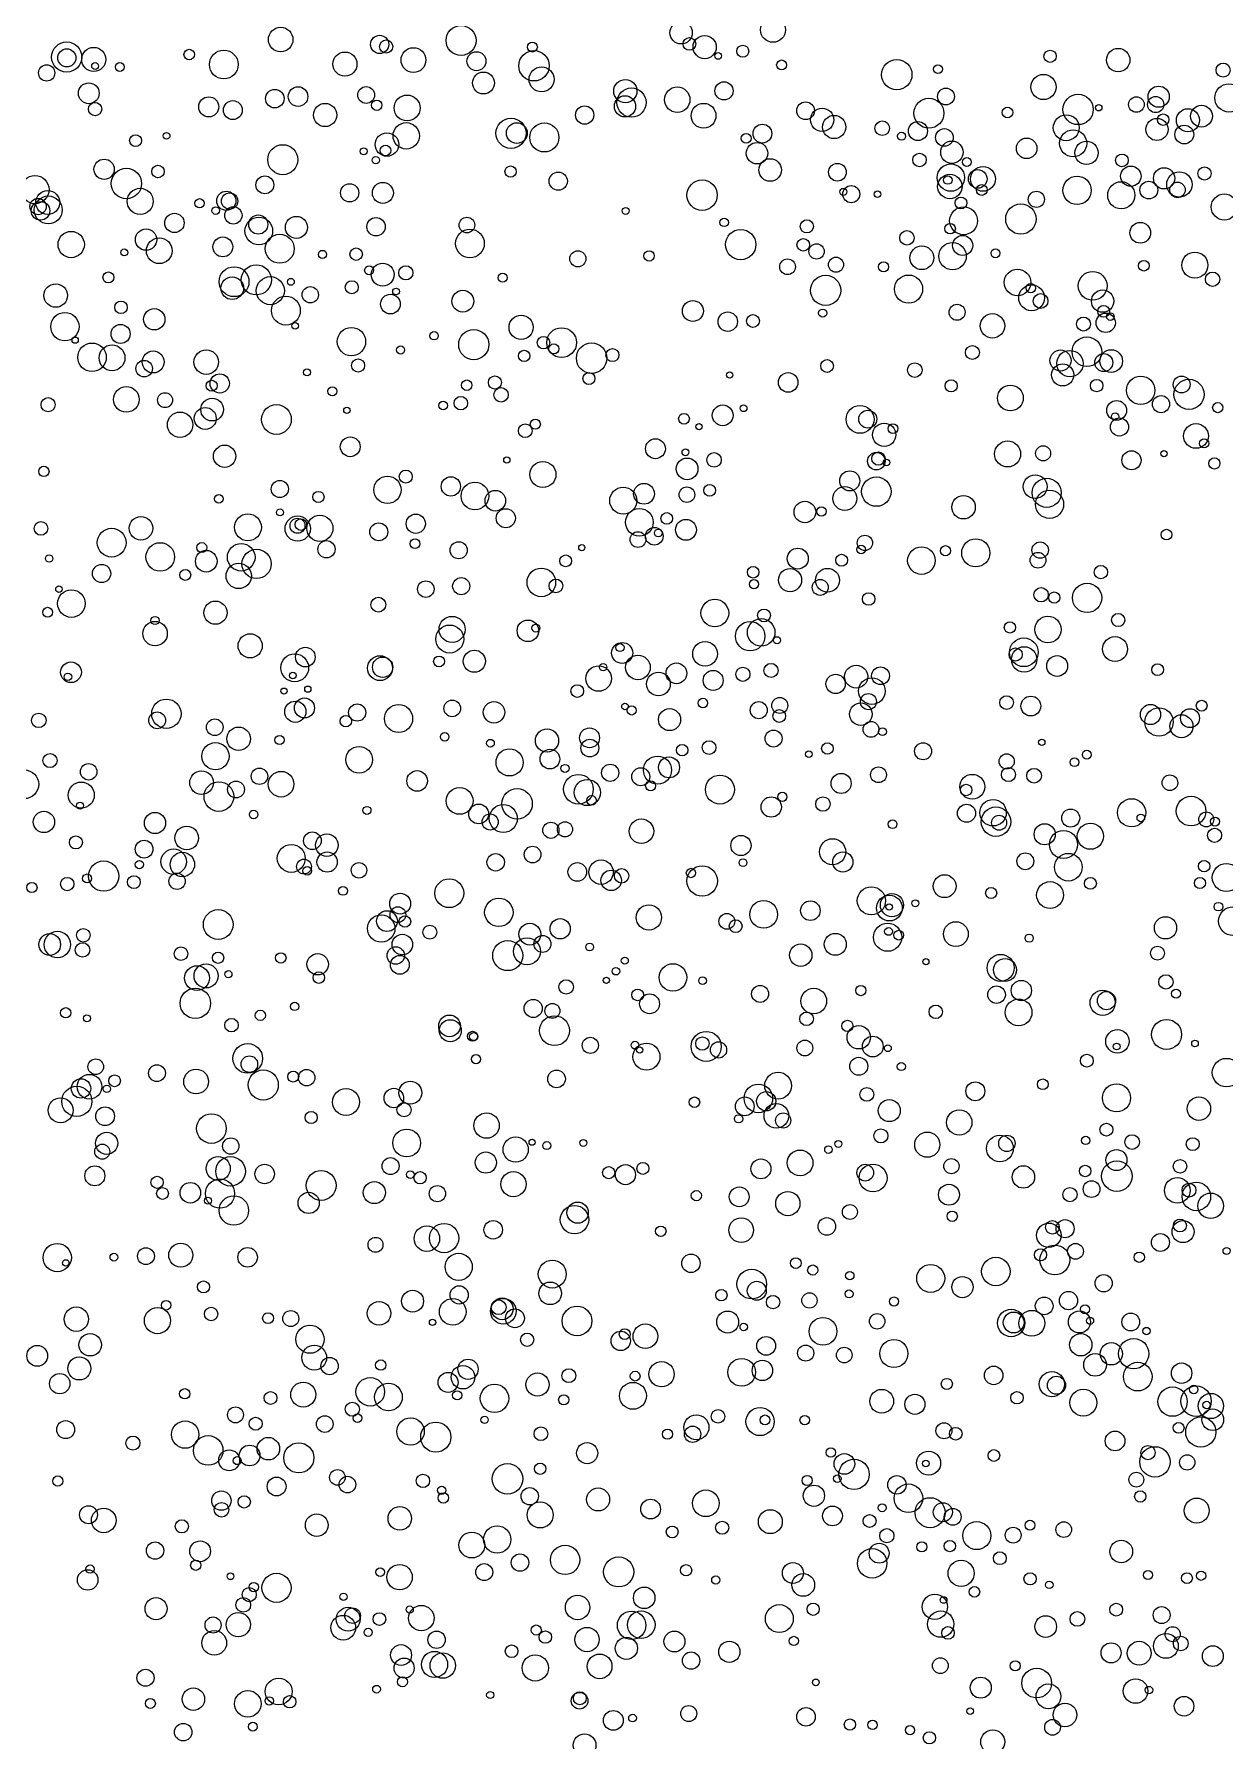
# Model space of a CAD drawing. Extents: x -296 to 296, y -196 to 196.
# Drawn here: x -59.8 to -1.3, y -105 to -21.1 of the extents above; entities that cross this region are included whole.
import ezdxf

# ---------------------------------------------------------------- set-up
doc = ezdxf.new("R2010")
doc.units = 0

msp = doc.modelspace()

# ---------------------------------------------------------------- linework, layer by layer
at = {"layer": 'VIA'}
for centre, radius in [((-47.6669, -21.3822), 0.6028), ((-38.8042, -21.4297), 0.7366), ((-27.9915, -21.047), 0.5526), ((-23.4732, -20.9051), 0.6132), ((-58.1811, -22.2428), 0.7423), ((-56.8533, -22.3591), 0.592), ((-42.8044, -21.6227), 0.447), ((-42.4801, -21.7276), 0.3227), ((-41.1408, -22.3922), 0.61), ((-35.297, -21.7521), 0.2447), ((-27.5813, -21.5961), 0.3096), ((-26.8315, -21.7536), 0.571), ((-24.9582, -21.9576), 0.2955), ((-59.1664, -23.0239), 0.3993), ((-58.1752, -22.2821), 0.4438), ((-56.785, -22.6855), 0.1689), ((-55.5689, -22.7306), 0.2172), ((-52.161, -22.1208), 0.2574), ((-50.4603, -22.6109), 0.7062), ((-44.5074, -22.5871), 0.5908), ((-38.0453, -22.4456), 0.4669), ((-35.2186, -22.672), 0.7476), ((-26.1685, -22.1866), 0.166), ((-23.0496, -22.6319), 0.2462), ((-17.3898, -23.109), 0.7462), ((-15.3666, -22.8397), 0.215), ((-9.8576, -22.206), 0.3002), ((-6.5099, -22.3932), 0.5753), ((-1.3561, -22.8826), 0.3445), ((-37.7011, -23.5176), 0.5399), ((-34.8477, -23.3409), 0.6151), ((-30.729, -23.9179), 0.5714), ((-25.88, -23.9051), 0.4463), ((-10.1819, -23.7151), 0.6206), ((-57.097, -24.0232), 0.5121), ((-51.2011, -24.6911), 0.4924), ((-47.9561, -24.2863), 0.4563), ((-46.8138, -24.1855), 0.4808), ((-43.4651, -24.1078), 0.413), ((-41.4557, -24.7447), 0.6366), ((-30.7449, -24.6644), 0.5227), ((-30.426, -24.4802), 0.7167), ((-28.1788, -24.3383), 0.6254), ((-15.8109, -25.0033), 0.7358), ((-14.9738, -24.1806), 0.4115), ((-8.4789, -24.8196), 0.745), ((-5.6163, -24.5769), 0.3824), ((-4.6693, -24.5751), 0.3998), ((-4.5222, -24.1922), 0.5207), ((-1.0709, -24.2517), 0.6921), ((-56.7864, -24.7995), 0.3253), ((-50.017, -24.85), 0.4645), ((-45.482, -25.0909), 0.5724), ((-42.9468, -24.6136), 0.2561), ((-32.7304, -25.094), 0.449), ((-26.8861, -25.1285), 0.6103), ((-21.8732, -24.8807), 0.436), ((-21.061, -25.3253), 0.5728), ((-20.4669, -25.6819), 0.5711), ((-11.9508, -24.9675), 0.2631), ((-9.062, -25.716), 0.6365), ((-7.4652, -24.7347), 0.1556), ((-4.3007, -25.3193), 0.2812), ((-3.0842, -25.3493), 0.5667), ((-2.4158, -25.147), 0.5366), ((-53.2743, -26.1159), 0.1671), ((-42.4439, -26.5406), 0.577), ((-41.498, -26.1142), 0.648), ((-36.3465, -25.9892), 0.7416), ((-36.0614, -25.9791), 0.5105), ((-34.7081, -26.1922), 0.715), ((-24.7917, -26.2397), 0.2407), ((-23.9941, -26.0065), 0.4617), ((-18.1049, -25.7407), 0.3593), ((-17.1559, -26.1335), 0.1977), ((-16.3506, -25.8794), 0.4692), ((-15.0503, -26.1939), 0.4324), ((-8.7226, -26.4837), 0.6651), ((-4.6076, -25.8018), 0.5447), ((-3.2625, -26.0509), 0.4616), ((-54.798, -26.3486), 0.2905), ((-47.5648, -27.2864), 0.7372), ((-43.5864, -26.8762), 0.1698), ((-42.5171, -26.8344), 0.2625), ((-24.2589, -26.9687), 0.5274), ((-14.6813, -26.923), 0.551), ((-11.0086, -26.7304), 0.5043), ((-8.0679, -26.9528), 0.5725), ((-56.344, -27.7584), 0.4985), ((-53.6987, -27.8673), 0.3066), ((-42.9946, -27.308), 0.1819), ((-36.3692, -27.871), 0.2783), ((-23.608, -27.793), 0.5543), ((-20.3077, -27.9011), 0.435), ((-16.2735, -27.2991), 0.3323), ((-14.7341, -28.1689), 0.6711), ((-13.9485, -27.4025), 0.2173), ((-13.1553, -28.2292), 0.61), ((-6.3278, -27.3231), 0.3107), ((-5.889, -28.0986), 0.5005), ((-2.2679, -27.9623), 0.3242), ((-59.7425, -28.7568), 0.6924), ((-55.2478, -28.4579), 0.7471), ((-48.4433, -28.5241), 0.4405), ((-44.276, -28.9151), 0.4483), ((-42.6457, -28.9192), 0.5166), ((-34.0271, -28.3421), 0.4478), ((-26.957, -29.0301), 0.7462), ((-14.7831, -28.6047), 0.5998), ((-14.8801, -28.2868), 0.2074), ((-13.4117, -28.2308), 0.4566), ((-13.215, -28.7763), 0.2647), ((-8.5307, -28.7938), 0.697), ((-6.3595, -29.0361), 0.6679), ((-5.0059, -28.7793), 0.4376), ((-4.2547, -28.2021), 0.5214), ((-3.5022, -28.5041), 0.6236), ((-3.5959, -28.7705), 0.3813), ((-59.5902, -29.5876), 0.4016), ((-59.4686, -29.7975), 0.457), ((-59.0899, -29.7558), 0.6856), ((-59.1143, -29.394), 0.5878), ((-54.57, -29.3339), 0.6405), ((-51.6538, -29.4293), 0.2284), ((-50.34, -29.3075), 0.4715), ((-50.1767, -29.3223), 0.4024), ((-20.0173, -28.8698), 0.1749), ((-19.6292, -28.9819), 0.4203), ((-18.3405, -28.983), 0.1632), ((-14.2385, -29.4121), 0.2895), ((-10.5307, -29.2352), 0.397), ((-1.2937, -29.6113), 0.6416), ((-52.887, -30.3958), 0.4743), ((-50.8604, -29.7863), 0.1863), ((-49.992, -30.0242), 0.425), ((-48.7412, -30.7896), 0.6797), ((-48.767, -30.4729), 0.4702), ((-46.8918, -30.6167), 0.5437), ((-42.982, -30.5847), 0.4516), ((-38.5152, -30.4992), 0.3826), ((-30.7117, -29.8026), 0.1709), ((-25.8736, -30.3709), 0.2068), ((-14.1091, -30.2907), 0.6846), ((-11.2941, -30.2037), 0.745), ((-57.9607, -31.4557), 0.6462), ((-54.2793, -31.212), 0.5244), ((-47.7145, -31.6625), 0.7117), ((-38.3653, -31.4052), 0.7056), ((-25.06, -31.46), 0.7447), ((-21.807, -30.5645), 0.3242), ((-16.8904, -31.1281), 0.3562), ((-14.7689, -30.6768), 0.257), ((-14.1536, -31.5005), 0.4924), ((-5.4269, -30.8801), 0.5097), ((-55.3526, -31.844), 0.1685), ((-53.6342, -31.7622), 0.6324), ((-50.5098, -31.5722), 0.4874), ((-45.6086, -31.9428), 0.2011), ((-43.9563, -31.9291), 0.309), ((-33.0629, -32.1561), 0.3967), ((-29.5627, -32.0147), 0.2569), ((-21.9846, -31.4709), 0.3109), ((-21.3325, -31.7953), 0.3775), ((-16.1589, -32.1074), 0.5827), ((-14.6471, -32.0311), 0.6737), ((-12.5423, -31.8867), 0.2166), ((-2.742, -32.4683), 0.6405), ((-49.9575, -33.2832), 0.7343), ((-48.8654, -33.1936), 0.741), ((-43.3187, -32.7201), 0.2212), ((-42.656, -32.9333), 0.5616), ((-41.5142, -32.8476), 0.349), ((-22.7584, -32.5507), 0.3851), ((-20.3772, -32.4472), 0.372), ((-18.0381, -32.5538), 0.2461), ((-11.4616, -33.3177), 0.6538), ((-5.2491, -32.4973), 0.2631), ((-58.7217, -33.9632), 0.5766), ((-56.1311, -33.0743), 0.2703), ((-50.0458, -33.6039), 0.5562), ((-48.177, -33.7234), 0.6909), ((-47.1667, -33.2891), 0.1689), ((-46.211, -33.926), 0.4006), ((-44.1704, -33.5546), 0.3191), ((-36.7584, -33.0862), 0.2188), ((-20.8862, -33.7093), 0.7419), ((-16.8117, -33.647), 0.6924), ((-10.766, -34.0765), 0.6342), ((-10.8081, -33.597), 0.2321), ((-7.7645, -33.4869), 0.7048), ((-1.8735, -33.1608), 0.3512), ((-55.5144, -34.5425), 0.3068), ((-47.4099, -34.7033), 0.7089), ((-42.2737, -34.3854), 0.4843), ((-41.9983, -33.7668), 0.1644), ((-38.7165, -34.2419), 0.5382), ((-27.4108, -34.723), 0.5145), ((-10.3222, -34.2318), 0.3617), ((-7.2751, -34.2361), 0.5497), ((-58.2707, -35.4917), 0.6959), ((-53.8808, -35.1308), 0.5252), ((-35.8512, -35.5231), 0.5952), ((-25.6969, -35.2465), 0.4779), ((-24.457, -35.2136), 0.3147), ((-21.0347, -34.827), 0.1987), ((-14.4262, -34.7874), 0.3932), ((-12.6882, -35.4528), 0.5997), ((-8.2141, -35.3613), 0.344), ((-7.123, -35.3018), 0.4762), ((-7.2266, -34.7399), 0.2905), ((-6.8929, -34.9986), 0.1829), ((-57.7643, -36.154), 0.1534), ((-55.5335, -35.8491), 0.4694), ((-46.956, -35.452), 0.1623), ((-44.189, -36.2255), 0.6977), ((-40.1289, -35.9401), 0.2045), ((-38.1773, -36.3743), 0.7425), ((-34.7496, -36.2769), 0.308), ((-33.8597, -36.2771), 0.7317), ((-8.0499, -36.7253), 0.7281), ((-56.936, -36.9964), 0.7003), ((-55.9543, -37.0254), 0.6347), ((-53.9314, -37.2259), 0.5382), ((-51.3258, -37.2347), 0.6024), ((-41.7738, -36.6375), 0.1991), ((-35.7025, -36.929), 0.2784), ((-34.2394, -36.5838), 0.246), ((-32.3881, -37.0403), 0.7483), ((-31.3653, -36.8893), 0.3211), ((-13.6757, -36.7638), 0.3426), ((-9.3447, -37.1547), 0.5185), ((-8.8795, -37.3073), 0.6482), ((-7.2191, -37.2576), 0.4438), ((-6.8536, -37.1826), 0.5578), ((-54.3759, -37.5555), 0.4083), ((-46.3717, -37.7387), 0.1747), ((-43.8622, -37.3996), 0.3209), ((-25.6, -37.8681), 0.1558), ((-20.816, -37.4236), 0.3145), ((-16.5077, -37.6274), 0.359), ((-9.2384, -37.8612), 0.545), ((-55.2486, -39.0673), 0.6305), ((-51.0556, -38.3958), 0.269), ((-50.6605, -38.2821), 0.473), ((-45.1261, -38.6697), 0.2197), ((-38.5239, -38.371), 0.2581), ((-37.1384, -38.2353), 0.3214), ((-36.8368, -38.8428), 0.355), ((-32.5188, -38.0409), 0.2922), ((-22.7278, -38.2339), 0.4819), ((-14.7159, -38.3961), 0.2987), ((-11.8082, -38.9974), 0.6337), ((-7.5674, -38.3899), 0.3038), ((-5.403, -38.623), 0.6986), ((-3.3935, -38.3354), 0.4155), ((-3.0311, -38.8205), 0.7408), ((-59.0942, -39.3262), 0.347), ((-53.3487, -39.1031), 0.367), ((-51.0349, -39.5676), 0.5582), ((-47.8744, -40.0527), 0.7313), ((-39.6868, -39.3688), 0.2125), ((-38.8145, -39.2513), 0.3317), ((-25.9461, -39.8497), 0.5087), ((-24.9173, -39.5031), 0.1655), ((-19.1955, -40.0474), 0.6864), ((-6.587, -39.6084), 0.4879), ((-4.4058, -39.2997), 0.4233), ((-1.6202, -39.4712), 0.2483), ((-52.61, -40.3113), 0.624), ((-51.3759, -40.0044), 0.542), ((-44.4146, -39.6065), 0.1556), ((-35.1513, -40.2842), 0.247), ((-27.8453, -40.0187), 0.2641), ((-27.1097, -40.4078), 0.1538), ((-18.8178, -40.0359), 0.4405), ((-18.0086, -40.8057), 0.5713), ((-6.4483, -40.4209), 0.4452), ((-6.6601, -39.9023), 0.1734), ((-2.6885, -40.8622), 0.6088), ((-44.2492, -41.3951), 0.4862), ((-35.6455, -40.61), 0.3365), ((-29.2507, -41.4912), 0.4889), ((-17.5792, -40.503), 0.2376), ((-2.2868, -41.2275), 0.2235), ((-50.4223, -41.8608), 0.5489), ((-36.5515, -42.0459), 0.1534), ((-27.7751, -41.6642), 0.1687), ((-26.3699, -42.0408), 0.3573), ((-18.3976, -42.103), 0.4302), ((-18.294, -41.9753), 0.3265), ((-11.9432, -41.7475), 0.6385), ((-10.1979, -41.7174), 0.3689), ((-5.8582, -42.0573), 0.4697), ((-4.2605, -41.7355), 0.1527), ((-59.3024, -42.6051), 0.2547), ((-41.5178, -42.8576), 0.3196), ((-34.7793, -42.757), 0.6397), ((-27.6935, -42.4787), 0.5322), ((-19.702, -43.0683), 0.4931), ((-17.9014, -42.1718), 0.1616), ((-10.5903, -43.3549), 0.5845), ((-1.7834, -42.2149), 0.2749), ((-47.7096, -43.4706), 0.4208), ((-45.8136, -43.8616), 0.2767), ((-42.4209, -43.5136), 0.6706), ((-39.3043, -43.3445), 0.4752), ((-38.1227, -43.8136), 0.6785), ((-37.1188, -44.0447), 0.5071), ((-30.832, -44.0447), 0.6668), ((-29.8105, -43.704), 0.5105), ((-27.7044, -43.7494), 0.3824), ((-26.5871, -43.5367), 0.2894), ((-19.9425, -43.9374), 0.5846), ((-18.394, -43.5967), 0.7242), ((-10.023, -43.6598), 0.7163), ((-9.8838, -44.2223), 0.6934), ((-50.7078, -43.9549), 0.2109), ((-47.6953, -44.6182), 0.1713), ((-36.6044, -44.9058), 0.4696), ((-30.039, -45.1064), 0.6768), ((-21.9067, -44.5992), 0.5306), ((-21.0942, -44.5741), 0.2326), ((-14.1102, -44.3633), 0.5777), ((-59.4461, -45.4063), 0.3346), ((-54.5332, -45.4007), 0.5793), ((-49.2773, -45.3528), 0.6611), ((-46.83, -45.4161), 0.6213), ((-46.84, -45.2774), 0.3673), ((-46.6743, -45.217), 0.2845), ((-45.7402, -45.4018), 0.6419), ((-42.8478, -45.5751), 0.4412), ((-41.027, -45.1759), 0.4723), ((-28.6945, -44.9158), 0.2845), ((-27.7506, -45.4741), 0.5133), ((-55.9719, -46.1077), 0.7095), ((-53.5871, -46.8083), 0.701), ((-51.5437, -46.3467), 0.243), ((-45.4161, -46.4313), 0.4243), ((-41.0646, -46.16), 0.2387), ((-38.9172, -46.4801), 0.421), ((-30.1079, -45.9545), 0.3869), ((-29.3054, -45.7906), 0.4349), ((-29.1083, -45.6314), 0.191), ((-18.9562, -46.1197), 0.3769), ((-13.5104, -46.6081), 0.691), ((-10.345, -46.473), 0.4017), ((-4.1344, -45.7128), 0.262), ((-59.0433, -46.8858), 0.1851), ((-51.3224, -47.019), 0.5316), ((-49.6076, -46.8227), 0.6801), ((-48.8487, -47.149), 0.7211), ((-33.6575, -47.0015), 0.2901), ((-32.8684, -46.3495), 0.1515), ((-22.2552, -46.8909), 0.5147), ((-20.1004, -46.9703), 0.2928), ((-19.1371, -46.4418), 0.2136), ((-16.1779, -46.9867), 0.6781), ((-14.9952, -46.5012), 0.2491), ((-10.453, -46.971), 0.3876), ((-56.4674, -47.6229), 0.4486), ((-52.3542, -47.6908), 0.2686), ((-49.7286, -47.7421), 0.6234), ((-34.8579, -48.0589), 0.704), ((-24.4475, -47.5608), 0.2855), ((-22.6368, -47.9474), 0.5694), ((-20.793, -47.9551), 0.5865), ((-7.3597, -47.5544), 0.3302), ((-58.563, -48.3908), 0.1572), ((-57.9513, -49.1), 0.6773), ((-40.5355, -48.3886), 0.4063), ((-38.7938, -48.2439), 0.4214), ((-34.1441, -48.2308), 0.3367), ((-24.4087, -48.1457), 0.227), ((-21.1527, -48.3043), 0.3914), ((-18.771, -48.8754), 0.3049), ((-10.299, -48.6661), 0.3525), ((-9.6554, -48.8067), 0.2768), ((-8.0397, -48.8225), 0.7188), ((-59.118, -49.5286), 0.2444), ((-50.8738, -49.5473), 0.5715), ((-42.8661, -49.1554), 0.3638), ((-26.3323, -49.5671), 0.6808), ((-23.9152, -49.6841), 0.3138), ((-53.839, -50.5773), 0.6016), ((-53.8404, -49.9328), 0.2006), ((-39.3583, -50.8421), 0.6879), ((-39.244, -50.3683), 0.6407), ((-35.5154, -50.4386), 0.5307), ((-35.1266, -50.3008), 0.1959), ((-24.5946, -50.7023), 0.7221), ((-24.0548, -50.5158), 0.6781), ((-11.8295, -50.2689), 0.2786), ((-9.9602, -50.3734), 0.6506), ((-6.5141, -49.9089), 0.3231), ((-49.1656, -51.1759), 0.5948), ((-30.8856, -51.5273), 0.5167), ((-30.9912, -51.2605), 0.1995), ((-26.8143, -51.5704), 0.6066), ((-23.2764, -50.8997), 0.1724), ((-11.1483, -51.4943), 0.7047), ((-6.6651, -51.3367), 0.6111), ((-57.9703, -52.4756), 0.5081), ((-46.9776, -52.2556), 0.685), ((-46.4559, -51.7316), 0.4819), ((-42.7846, -52.2737), 0.6128), ((-42.655, -52.2278), 0.5012), ((-39.8836, -51.9413), 0.2651), ((-38.1461, -51.9321), 0.545), ((-30.1101, -52.2363), 0.605), ((-11.5503, -51.5988), 0.3248), ((-11.1308, -51.8469), 0.6265), ((-9.5102, -52.167), 0.5129), ((-58.1196, -52.6989), 0.1837), ((-47.0677, -52.6365), 0.1579), ((-32.0423, -52.7842), 0.6271), ((-31.8184, -52.2219), 0.1778), ((-29.1029, -53.0517), 0.5837), ((-28.2181, -52.528), 0.5084), ((-26.4133, -52.8753), 0.4907), ((-24.9516, -52.5753), 0.3466), ((-23.5715, -52.3852), 0.3457), ((-20.3953, -53.0483), 0.4742), ((-19.3874, -52.6893), 0.566), ((-18.6119, -53.3983), 0.6542), ((-18.1899, -52.6467), 0.4354), ((-4.5747, -52.3485), 0.2889), ((-47.5043, -53.3999), 0.1504), ((-46.3337, -53.3057), 0.1532), ((-33.0937, -53.3985), 0.3109), ((-18.7846, -53.9193), 0.3959), ((-11.9938, -53.9672), 0.3375), ((-10.8029, -54.1353), 0.4855), ((-59.5529, -54.8394), 0.3568), ((-53.7359, -54.8373), 0.4143), ((-53.2845, -54.5168), 0.7202), ((-46.9447, -54.4154), 0.5211), ((-46.4976, -54.2304), 0.4918), ((-43.9058, -54.4558), 0.4214), ((-41.8715, -54.7498), 0.6906), ((-39.236, -54.2502), 0.41), ((-37.1843, -54.4422), 0.529), ((-30.7463, -54.1587), 0.162), ((-30.4175, -54.3481), 0.2274), ((-28.5589, -54.7987), 0.5429), ((-26.9176, -53.9869), 0.233), ((-24.1731, -54.3383), 0.4196), ((-23.1407, -54.1062), 0.3918), ((-23.1638, -54.6238), 0.3125), ((-19.1595, -54.5302), 0.5546), ((-4.9205, -54.5499), 0.4965), ((-4.5047, -54.9185), 0.7003), ((-2.9824, -54.7309), 0.4652), ((-2.4081, -54.1205), 0.2661), ((-50.9056, -55.1782), 0.4103), ((-49.7341, -55.7435), 0.577), ((-44.4672, -54.8797), 0.2805), ((-34.5786, -55.8302), 0.5719), ((-32.4884, -55.6977), 0.4884), ((-23.4473, -55.7331), 0.4167), ((-18.656, -55.2827), 0.3886), ((-18.0899, -55.3979), 0.1913), ((-3.4004, -55.1272), 0.5645), ((-50.8714, -56.6033), 0.6688), ((-47.7211, -55.8053), 0.2265), ((-43.8138, -56.7732), 0.6549), ((-39.6068, -55.6502), 0.2105), ((-37.3595, -55.963), 0.1912), ((-32.4755, -56.2008), 0.4378), ((-27.9363, -56.3062), 0.2808), ((-26.6152, -56.1784), 0.3372), ((-20.7996, -56.2215), 0.283), ((-16.0976, -56.3568), 0.4197), ((-10.2671, -55.9183), 0.1571), ((-59.0017, -56.8154), 0.3466), ((-57.1035, -57.3661), 0.4061), ((-36.4204, -56.9067), 0.665), ((-34.436, -56.7422), 0.4817), ((-33.6955, -57.2006), 0.1983), ((-31.4736, -57.4166), 0.4242), ((-29.1485, -57.2851), 0.6918), ((-28.5819, -57.1503), 0.5143), ((-21.7126, -56.5039), 0.1626), ((-11.9906, -56.8552), 0.373), ((-8.6597, -56.8946), 0.2182), ((-8.0574, -56.5256), 0.2148), ((-60.2624, -57.9801), 0.7061), ((-57.4664, -58.5102), 0.6397), ((-51.5523, -57.9015), 0.5828), ((-50.7048, -58.5817), 0.7284), ((-49.8611, -58.2378), 0.4148), ((-48.7089, -57.5862), 0.404), ((-47.6458, -57.9749), 0.63), ((-40.9625, -57.8161), 0.5053), ((-33.0365, -58.2239), 0.7302), ((-32.6, -58.385), 0.6445), ((-29.9702, -57.6112), 0.445), ((-29.4856, -58.0562), 0.2455), ((-26.081, -58.2414), 0.7144), ((-20.1265, -57.9376), 0.4933), ((-18.2906, -57.5115), 0.3881), ((-13.681, -58.1029), 0.6115), ((-11.9039, -57.5042), 0.3461), ((-10.6454, -57.559), 0.3618), ((-3.9706, -57.906), 0.3842), ((-38.8712, -58.7978), 0.6577), ((-36.049, -58.9398), 0.7486), ((-32.3914, -58.774), 0.2382), ((-23.5585, -59.095), 0.4994), ((-23.0162, -58.5984), 0.2242), ((-21.0194, -58.9521), 0.353), ((-13.9849, -58.2603), 0.2811), ((-5.8532, -59.3823), 0.6937), ((-2.9314, -59.2972), 0.7284), ((-59.3015, -59.8307), 0.5262), ((-57.5251, -59.0272), 0.1689), ((-53.8422, -59.8827), 0.5201), ((-48.9947, -59.4604), 0.2114), ((-43.4281, -59.2643), 0.1996), ((-37.9369, -59.4373), 0.4871), ((-37.3724, -59.8325), 0.3954), ((-36.7264, -59.6629), 0.6885), ((-13.9633, -59.402), 0.4448), ((-12.6596, -59.3763), 0.6513), ((-12.5166, -59.8185), 0.7264), ((-12.3615, -59.8693), 0.3696), ((-8.8444, -59.6409), 0.4424), ((-5.3981, -59.6311), 0.1869), ((-2.1822, -59.7046), 0.37), ((-52.2844, -60.6203), 0.5833), ((-46.1085, -60.7539), 0.4334), ((-34.3876, -60.2393), 0.3974), ((-33.6955, -60.194), 0.3732), ((-29.9391, -60.2859), 0.6042), ((-17.597, -59.9447), 0.2157), ((-10.1222, -60.438), 0.5173), ((-9.1978, -60.9388), 0.6928), ((-7.8752, -60.5309), 0.6434), ((-1.7721, -60.4886), 0.3443), ((-1.7512, -59.8114), 0.22), ((-57.7306, -60.8365), 0.3213), ((-54.3803, -61.1683), 0.4373), ((-52.9256, -61.7837), 0.6239), ((-47.1464, -61.6214), 0.6864), ((-45.3961, -60.971), 0.5544), ((-35.286, -61.4344), 0.4102), ((-25.0481, -60.9876), 0.4986), ((-20.5437, -61.2972), 0.6421), ((-56.365, -62.4923), 0.7448), ((-54.6103, -61.9263), 0.2025), ((-52.4955, -61.9206), 0.5994), ((-46.518, -62.0237), 0.3644), ((-46.3608, -62.2342), 0.2112), ((-45.3861, -61.7993), 0.4978), ((-43.8181, -62.2058), 0.3801), ((-37.0991, -61.8127), 0.4295), ((-33.0911, -62.2884), 0.4589), ((-31.9238, -62.2995), 0.601), ((-26.9532, -62.7315), 0.7487), ((-24.946, -61.8296), 0.19), ((-20.0395, -61.7998), 0.496), ((-11.0745, -61.7647), 0.4143), ((-8.9618, -62.0541), 0.6797), ((-2.289, -62.0065), 0.2811), ((-1.1955, -62.5614), 0.6889), ((-59.8924, -63.0518), 0.2528), ((-58.1571, -62.883), 0.3292), ((-57.1803, -62.6077), 0.2193), ((-54.879, -62.789), 0.3157), ((-52.756, -62.7473), 0.4003), ((-39.3817, -63.3333), 0.708), ((-31.4236, -62.7026), 0.5024), ((-30.9112, -62.4796), 0.3546), ((-27.5036, -62.3396), 0.2295), ((-15.0426, -62.9882), 0.5623), ((-9.8586, -63.4239), 0.6588), ((-7.8757, -62.8498), 0.2917), ((-2.4925, -62.8312), 0.2757), ((-44.6043, -63.2221), 0.2141), ((-41.797, -63.8457), 0.5134), ((-36.9473, -64.2727), 0.6976), ((-23.9354, -64.3736), 0.6801), ((-21.6371, -64.1904), 0.4811), ((-18.6389, -63.7061), 0.691), ((-17.7528, -64.0617), 0.6341), ((-17.6273, -63.9163), 0.57), ((-16.4782, -63.8247), 0.1706), ((-12.7533, -63.3258), 0.2732), ((-50.7357, -64.8721), 0.7311), ((-42.7247, -65.0644), 0.6734), ((-42.443, -64.7049), 0.5097), ((-41.9064, -64.3889), 0.3876), ((-41.5608, -64.7262), 0.2829), ((-29.5718, -64.5234), 0.6207), ((-25.7402, -64.7159), 0.3871), ((-17.7656, -64.0133), 0.1567), ((-4.184, -65.0335), 0.5465), ((-1.5887, -63.9941), 0.2127), ((-0.8702, -64.7052), 0.7072), ((-59.0179, -65.8525), 0.5331), ((-58.6407, -65.856), 0.65), ((-57.3663, -65.3992), 0.3318), ((-41.6883, -65.8563), 0.5048), ((-40.3382, -65.2502), 0.3419), ((-35.4213, -65.344), 0.5391), ((-34.8025, -65.8275), 0.4178), ((-33.9322, -65.0806), 0.4988), ((-25.3061, -64.9523), 0.3151), ((-20.4138, -65.8437), 0.5387), ((-17.84, -65.4966), 0.6919), ((-17.7955, -65.2113), 0.1909), ((-17.2957, -65.3946), 0.2376), ((-14.4889, -65.3436), 0.6103), ((-10.8854, -65.5443), 0.2016), ((-57.4028, -66.1183), 0.3552), ((-52.5672, -66.3071), 0.3329), ((-50.7435, -66.5072), 0.2768), ((-47.6608, -66.5121), 0.2562), ((-42.0112, -66.3958), 0.4303), ((-36.5076, -66.3973), 0.7406), ((-35.5614, -66.1908), 0.6662), ((-32.479, -65.976), 0.1911), ((-22.1107, -66.3776), 0.5492), ((-4.5785, -66.2765), 0.3412), ((-51.7783, -67.5042), 0.6078), ((-51.3335, -67.3944), 0.5923), ((-45.8478, -66.8235), 0.5262), ((-41.8117, -66.8509), 0.4619), ((-31.1915, -67.1666), 0.1836), ((-30.7555, -66.6531), 0.1713), ((-28.3886, -67.4709), 0.6758), ((-15.9618, -66.6945), 0.1501), ((-12.2903, -67.0017), 0.6636), ((-12.0728, -67.1049), 0.5649), ((-50.2345, -67.314), 0.175), ((-45.7898, -67.481), 0.2839), ((-33.6361, -67.9375), 0.3536), ((-31.6612, -67.6193), 0.1535), ((-26.934, -67.6315), 0.1904), ((-24.1062, -68.2826), 0.4176), ((-19.1599, -68.1179), 0.2501), ((-12.4878, -68.3204), 0.4317), ((-11.2711, -68.1155), 0.4999), ((-4.1665, -67.6899), 0.3538), ((-51.8594, -68.7435), 0.7496), ((-46.9799, -68.8969), 0.2064), ((-35.2566, -68.9967), 0.446), ((-34.3133, -69.1154), 0.3655), ((-30.1239, -68.3294), 0.2887), ((-29.5394, -68.7671), 0.4877), ((-21.4684, -68.6322), 0.6298), ((-11.404, -69.1913), 0.6575), ((-7.2741, -68.7174), 0.6181), ((-7.0856, -68.6093), 0.4493), ((-3.6647, -68.2677), 0.2215), ((-58.2318, -69.2088), 0.2527), ((-57.1864, -69.4798), 0.1742), ((-50.0842, -69.8191), 0.3314), ((-48.6666, -69.3346), 0.2535), ((-39.3699, -69.8533), 0.5327), ((-39.3345, -70.0888), 0.5415), ((-34.2081, -70.0869), 0.7349), ((-21.823, -69.5055), 0.3337), ((-19.8188, -69.8532), 0.2757), ((-15.4757, -69.1632), 0.3304), ((-4.1326, -70.2743), 0.7364), ((-38.2394, -70.3637), 0.2437), ((-38.1828, -70.3767), 0.2002), ((-32.4505, -70.8098), 0.3949), ((-26.7563, -70.8629), 0.7399), ((-26.9442, -70.7211), 0.3287), ((-19.2595, -70.414), 0.5744), ((-18.5687, -70.8686), 0.5105), ((-6.5495, -70.6121), 0.5754), ((-49.2874, -71.45), 0.7287), ((-38.0677, -71.4869), 0.2236), ((-30.2573, -70.7995), 0.1879), ((-29.6911, -71.3694), 0.6626), ((-30.0225, -71.0354), 0.1564), ((-26.1493, -71.033), 0.3983), ((-21.9101, -70.9404), 0.3915), ((-17.8306, -70.9476), 0.169), ((-8.0527, -71.5619), 0.316), ((-6.5857, -70.8614), 0.1641), ((-2.7366, -70.717), 0.163), ((-56.7546, -71.8603), 0.3842), ((-53.7455, -72.1742), 0.4119), ((-51.8217, -72.5868), 0.6089), ((-49.2037, -71.7345), 0.4064), ((-48.5233, -72.7551), 0.7406), ((-47.051, -72.3438), 0.2703), ((-46.3905, -72.3974), 0.4072), ((-34.1106, -72.4586), 0.4327), ((-19.2608, -71.8384), 0.4414), ((-17.168, -71.8504), 0.1988), ((-1.1861, -72.1501), 0.7022), ((-57.683, -73.5638), 0.7418), ((-57.4783, -72.9289), 0.4762), ((-57.0627, -72.8427), 0.608), ((-56.2115, -72.9477), 0.1796), ((-55.829, -72.5508), 0.2887), ((-44.4553, -73.5932), 0.6592), ((-42.1068, -73.3988), 0.4781), ((-41.2942, -73.1388), 0.5628), ((-24.1938, -73.4156), 0.7023), ((-23.2204, -72.791), 0.6597), ((-18.8621, -73.2185), 0.3394), ((-13.5317, -73.0665), 0.4648), ((-10.2175, -72.7231), 0.2627), ((-6.5928, -73.3909), 0.691), ((-58.4798, -74.0018), 0.6125), ((-41.605, -73.9766), 0.3458), ((-27.3323, -73.6024), 0.2581), ((-24.861, -73.8077), 0.4615), ((-23.8066, -73.5578), 0.4732), ((-23.309, -74.2711), 0.6057), ((-17.7619, -74.0174), 0.5406), ((-2.5438, -73.9215), 0.5761), ((-56.2959, -74.2924), 0.4608), ((-51.0673, -74.8975), 0.7282), ((-46.1664, -74.3587), 0.2979), ((-37.5493, -74.7512), 0.6241), ((-25.1647, -74.4198), 0.203), ((-22.9743, -74.4997), 0.3726), ((-14.3196, -74.5978), 0.6219), ((-7.0897, -74.9513), 0.3185), ((-56.216, -75.6218), 0.5473), ((-50.1185, -75.7601), 0.4013), ((-41.4774, -75.605), 0.6813), ((-36.119, -75.9293), 0.6198), ((-35.3105, -75.5698), 0.1519), ((-32.7911, -75.6042), 0.1695), ((-20.2618, -75.6547), 0.1725), ((-18.1705, -75.2571), 0.3461), ((-15.8913, -75.6909), 0.6203), ((-12.3229, -75.876), 0.6574), ((-11.9806, -75.6289), 0.4027), ((-8.11, -75.4818), 0.2039), ((-5.8269, -75.5604), 0.3587), ((-2.8469, -75.663), 0.3163), ((-56.4352, -76.0336), 0.3691), ((-50.7364, -76.8607), 0.5933), ((-50.1284, -77.0007), 0.7261), ((-37.5842, -76.5696), 0.5206), ((-34.5894, -75.7359), 0.1979), ((-22.1417, -76.586), 0.6334), ((-20.7473, -75.9294), 0.1868), ((-6.5948, -76.4445), 0.5169), ((-56.7995, -77.2229), 0.491), ((-48.4521, -77.129), 0.4771), ((-45.6786, -77.6918), 0.7339), ((-42.2672, -76.7418), 0.4174), ((-41.2977, -77.162), 0.1837), ((-40.8184, -77.3179), 0.3026), ((-36.2287, -77.6319), 0.6181), ((-31.5476, -77.0652), 0.3004), ((-30.7248, -77.1637), 0.4936), ((-29.8679, -76.8532), 0.2947), ((-24.066, -76.878), 0.4886), ((-18.9384, -77.0658), 0.4111), ((-18.555, -77.3284), 0.6841), ((-14.7064, -76.7443), 0.3737), ((-11.1701, -77.2781), 0.5519), ((-8.1351, -76.9841), 0.2824), ((-6.5765, -77.2369), 0.748), ((-3.4716, -76.7544), 0.3322), ((-53.7407, -77.5407), 0.2993), ((-53.4728, -78.0874), 0.2904), ((-52.1047, -78.0537), 0.5039), ((-50.6464, -78.094), 0.7164), ((-43.0622, -78.0441), 0.5439), ((-39.9668, -78.0975), 0.4008), ((-27.2395, -78.1935), 0.2516), ((-25.1339, -78.2539), 0.4863), ((-22.7447, -78.5842), 0.5957), ((-14.8282, -78.1486), 0.5144), ((-8.883, -78.1457), 0.3486), ((-7.8209, -77.8749), 0.4108), ((-3.6078, -77.9355), 0.6292), ((-3.0308, -77.9244), 0.343), ((-2.6702, -78.2348), 0.7019), ((-51.241, -78.4421), 0.1702), ((-49.9673, -78.9248), 0.7215), ((-46.289, -78.5516), 0.5217), ((-33.2282, -79.3761), 0.6996), ((-33.0752, -79.0324), 0.5219), ((-19.696, -78.9982), 0.3674), ((-1.9652, -78.6926), 0.6271), ((-39.6356, -80.2805), 0.7205), ((-37.2236, -79.8733), 0.4544), ((-25.035, -79.8908), 0.6064), ((-20.8286, -79.7074), 0.4315), ((-14.6687, -79.2083), 0.2542), ((-9.9202, -80.1425), 0.6002), ((-9.7444, -79.751), 0.3366), ((-9.1199, -79.819), 0.4447), ((-3.3217, -79.9642), 0.5407), ((-3.4762, -79.6634), 0.3173), ((-43.0064, -80.6108), 0.3661), ((-40.4836, -80.305), 0.6269), ((-28.9881, -79.9431), 0.2566), ((-4.4347, -80.4961), 0.4409), ((-58.6467, -81.2385), 0.6948), ((-58.2277, -81.5017), 0.1592), ((-55.8623, -81.2202), 0.1907), ((-54.2872, -81.1661), 0.4142), ((-52.577, -81.1203), 0.5904), ((-49.2909, -81.2252), 0.482), ((-38.9176, -81.6962), 0.6671), ((-27.5061, -81.5196), 0.4538), ((-22.351, -81.5091), 0.2627), ((-12.5242, -81.9225), 0.6986), ((-10.3273, -81.1021), 0.3001), ((-9.6231, -81.3552), 0.7334), ((-8.6061, -80.9301), 0.3874), ((-5.4752, -81.219), 0.2531), ((-1.1866, -80.9105), 0.1722), ((-34.322, -82.0495), 0.684), ((-24.5189, -82.5408), 0.7313), ((-21.5215, -81.8517), 0.2494), ((-19.7002, -82.127), 0.2071), ((-15.7244, -82.2618), 0.6883), ((-14.1641, -82.6893), 0.5202), ((-7.2235, -82.4988), 0.4233), ((-51.4576, -82.6815), 0.297), ((-41.184, -83.3797), 0.5383), ((-38.8961, -83.0728), 0.4481), ((-34.4225, -82.9964), 0.5551), ((-26.0095, -83.0842), 0.2774), ((-24.2728, -82.8703), 0.4655), ((-21.6816, -83.3456), 0.3752), ((-19.735, -83.0208), 0.1968), ((-8.9515, -83.3513), 0.4495), ((-57.7081, -84.2661), 0.5994), ((-53.7231, -84.3349), 0.6428), ((-53.2938, -83.5773), 0.2371), ((-51.0858, -84.0099), 0.3285), ((-47.1698, -84.2371), 0.3924), ((-42.8329, -83.9776), 0.5804), ((-39.2137, -83.9015), 0.6552), ((-36.728, -83.8751), 0.6303), ((-36.9569, -83.6784), 0.3633), ((-36.7813, -83.7567), 0.5344), ((-36.1548, -84.2193), 0.4635), ((-33.1046, -84.3532), 0.7295), ((-25.7016, -84.4056), 0.539), ((-23.4712, -83.4262), 0.3285), ((-17.5324, -83.3991), 0.224), ((-11.7695, -84.4531), 0.6725), ((-10.7518, -84.4677), 0.6356), ((-10.1487, -83.6138), 0.4347), ((-8.4144, -84.3996), 0.5434), ((-8.1389, -83.7809), 0.2235), ((-48.2869, -84.2148), 0.2681), ((-46.2257, -85.2502), 0.6932), ((-40.2052, -84.4234), 0.1561), ((-29.7459, -85.1037), 0.6051), ((-24.9116, -84.6481), 0.1817), ((-21.0166, -84.8628), 0.6806), ((-18.3528, -84.3697), 0.3782), ((-11.6477, -84.4281), 0.5104), ((-7.893, -84.3453), 0.1751), ((-5.8941, -84.4039), 0.4355), ((-5.1175, -84.8479), 0.1808), ((-57.0278, -85.5216), 0.551), ((-46.0187, -86.1542), 0.61), ((-35.5538, -85.2746), 0.3271), ((-30.9562, -85.3328), 0.4757), ((-30.7608, -84.9989), 0.2654), ((-23.8083, -85.5766), 0.4609), ((-21.8685, -85.9322), 0.3959), ((-17.5331, -85.9528), 0.6896), ((-8.3494, -85.5209), 0.549), ((-6.8466, -85.9655), 0.5499), ((-5.75, -85.9603), 0.7464), ((-59.6292, -86.067), 0.5114), ((-57.5622, -86.6868), 0.566), ((-45.2627, -86.5707), 0.4275), ((-42.7478, -86.5207), 0.2554), ((-38.461, -86.7272), 0.4975), ((-28.9492, -86.9695), 0.6198), ((-25.0161, -86.8747), 0.679), ((-23.9952, -86.7839), 0.5028), ((-19.9705, -86.0282), 0.3834), ((-7.6466, -86.5088), 0.56), ((-5.55, -87.09), 0.7046), ((-58.5252, -87.4352), 0.4999), ((-43.2655, -87.8339), 0.7003), ((-39.4421, -87.3728), 0.4897), ((-38.708, -87.1174), 0.5783), ((-35.0452, -87.4757), 0.5669), ((-33.5082, -87.0415), 0.3408), ((-30.248, -87.0646), 0.2403), ((-14.9308, -87.4462), 0.2718), ((-12.6324, -87.0281), 0.4554), ((-9.7693, -87.4599), 0.6194), ((-9.5431, -87.512), 0.4456), ((-3.3946, -86.9194), 0.5025), ((-52.382, -87.9326), 0.2539), ((-48.1662, -88.1378), 0.3132), ((-46.5591, -87.9698), 0.6129), ((-42.3693, -88.0932), 0.6801), ((-38.9918, -88.0069), 0.2278), ((-37.1595, -88.156), 0.6966), ((-33.7584, -88.2267), 0.2502), ((-30.3562, -88.0324), 0.6609), ((-18.1327, -88.3004), 0.5845), ((-16.4997, -88.4491), 0.4937), ((-11.4844, -88.126), 0.3056), ((-8.224, -88.3689), 0.6597), ((-3.8366, -88.3181), 0.7202), ((-2.6825, -88.2959), 0.7477), ((-2.7998, -87.7157), 0.2101), ((-1.9564, -88.5313), 0.6206), ((-49.8865, -88.9694), 0.3898), ((-44.1464, -88.692), 0.3455), ((-26.1725, -89.0411), 0.3334), ((-24.1085, -89.2966), 0.6926), ((-1.8633, -89.2044), 0.5324), ((-2.1685, -88.4824), 0.1836), ((-58.232, -89.6928), 0.4419), ((-52.3586, -89.9386), 0.6733), ((-48.896, -89.4021), 0.3211), ((-45.5003, -89.4185), 0.4105), ((-43.8894, -89.1301), 0.2081), ((-41.2824, -89.7833), 0.6733), ((-40.045, -90.0607), 0.7413), ((-37.6478, -89.2106), 0.1769), ((-34.878, -89.8938), 0.3358), ((-28.656, -89.9168), 0.2513), ((-27.2357, -89.5769), 0.6142), ((-27.4243, -89.92), 0.4004), ((-23.864, -89.2165), 0.243), ((-21.9134, -89.226), 0.2345), ((-15.0732, -89.7475), 0.3914), ((-14.4939, -89.896), 0.3087), ((-3.5418, -89.6061), 0.2672), ((-2.4517, -89.8116), 0.7423), ((-54.9275, -90.3551), 0.3471), ((-51.2292, -90.714), 0.7272), ((-49.1935, -90.9629), 0.5081), ((-48.2718, -90.6295), 0.5534), ((-46.7763, -91.0799), 0.7411), ((-32.6078, -90.8484), 0.5199), ((-6.666, -90.2509), 0.4842), ((-4.7042, -91.2785), 0.7481), ((-5.0461, -90.8209), 0.3507), ((-50.1976, -91.2016), 0.5143), ((-49.7994, -91.2175), 0.1963), ((-36.5202, -92.115), 0.75), ((-34.9169, -91.6127), 0.2798), ((-20.6313, -90.8171), 0.2349), ((-19.9652, -91.3797), 0.5079), ((-19.4897, -91.8908), 0.7463), ((-15.8273, -91.3396), 0.591), ((-15.9633, -91.3614), 0.1638), ((-12.6189, -90.9643), 0.2889), ((-3.1173, -91.3029), 0.3746), ((-58.6163, -92.2188), 0.2519), ((-47.8666, -92.4885), 0.4621), ((-44.8766, -92.0402), 0.3843), ((-44.3892, -92.3949), 0.4082), ((-40.6741, -92.212), 0.3289), ((-21.7917, -92.1944), 0.2474), ((-20.3151, -92.1024), 0.1842), ((-17.384, -92.4059), 0.4531), ((-5.6212, -92.1511), 0.3646), ((-50.5793, -93.1826), 0.4757), ((-49.4563, -93.2441), 0.3015), ((-39.7557, -92.6736), 0.2028), ((-39.6747, -93.0484), 0.2571), ((-35.4287, -92.965), 0.4262), ((-32.066, -93.1254), 0.565), ((-26.7746, -93.313), 0.6556), ((-21.466, -92.9439), 0.5241), ((-16.8206, -93.0661), 0.7043), ((-15.7531, -93.7742), 0.7374), ((-5.426, -92.9766), 0.2785), ((-2.6494, -93.6689), 0.6133), ((-57.1084, -93.877), 0.4412), ((-56.3623, -94.1549), 0.6047), ((-50.5719, -93.6314), 0.3609), ((-45.8962, -94.3896), 0.5577), ((-41.8134, -94.0565), 0.5785), ((-34.9161, -93.8864), 0.6398), ((-29.489, -93.5975), 0.4856), ((-23.6058, -94.2169), 0.5884), ((-20.5498, -93.9354), 0.4839), ((-18.7276, -94.1806), 0.316), ((-18.1095, -93.5348), 0.1961), ((-15.1259, -93.7519), 0.469), ((-14.6416, -93.977), 0.4149), ((-52.5266, -94.4469), 0.3236), ((-38.2726, -95.3643), 0.6359), ((-37.0252, -95.0907), 0.6685), ((-28.4273, -94.721), 0.2892), ((-25.9716, -94.5134), 0.3197), ((-17.8814, -94.9059), 0.35), ((-13.4598, -94.9009), 0.6902), ((-11.6721, -94.8805), 0.388), ((-10.8452, -94.3888), 0.2444), ((-9.1858, -94.6042), 0.3829), ((-53.8379, -95.6379), 0.428), ((-51.6246, -95.6701), 0.5116), ((-33.6886, -96.0938), 0.7219), ((-18.5998, -96.2637), 0.7236), ((-18.2569, -95.7667), 0.4888), ((-16.1611, -95.4536), 0.2522), ((-14.7857, -95.414), 0.2788), ((-6.3569, -95.6799), 0.5565), ((-57.0343, -96.5465), 0.205), ((-51.8381, -96.356), 0.2522), ((-41.8243, -96.9413), 0.6249), ((-37.6658, -96.6938), 0.4183), ((-35.907, -96.2272), 0.4287), ((-31.0583, -96.6843), 0.7383), ((-27.7451, -96.6059), 0.2791), ((-22.4948, -96.7386), 0.5141), ((-14.2292, -96.7547), 0.6435), ((-12.3265, -96.0106), 0.314), ((-57.1505, -97.0805), 0.5032), ((-50.1319, -96.9004), 0.1653), ((-48.9877, -97.4291), 0.2282), ((-47.8711, -97.4664), 0.7153), ((-42.778, -96.699), 0.2141), ((-26.2862, -97.0858), 0.2009), ((-21.9861, -97.3256), 0.5577), ((-10.8414, -97.0269), 0.2998), ((-9.8964, -97.3203), 0.1857), ((-5.0471, -96.8378), 0.2259), ((-3.1295, -96.9913), 0.2668), ((-2.4352, -96.8708), 0.2287), ((-53.7909, -98.4906), 0.5427), ((-49.506, -98.3025), 0.3639), ((-49.2129, -97.8016), 0.3485), ((-44.5811, -97.9056), 0.1768), ((-33.0774, -98.4323), 0.6009), ((-29.8019, -97.9587), 0.5292), ((-15.5188, -98.3978), 0.6222), ((-15.0885, -98.0649), 0.163), ((-13.5738, -97.6634), 0.2601), ((-50.9892, -99.2948), 0.3951), ((-49.7498, -99.277), 0.5947), ((-44.5925, -99.4262), 0.6072), ((-44.3518, -99.0117), 0.5877), ((-44.1328, -98.8348), 0.3833), ((-42.8137, -99.0021), 0.3081), ((-41.3254, -98.5339), 0.1759), ((-40.7545, -98.9533), 0.6229), ((-30.4204, -99.3092), 0.7013), ((-29.9496, -99.2812), 0.6779), ((-23.1622, -98.9797), 0.6868), ((-21.5033, -98.5204), 0.2986), ((-15.232, -99.252), 0.6468), ((-10.0738, -99.3711), 0.5338), ((-8.5171, -98.9944), 0.3611), ((-6.6092, -98.5394), 0.3132), ((-4.3746, -98.8038), 0.4165), ((-50.9309, -100.1721), 0.6073), ((-43.3679, -99.6551), 0.1977), ((-40.0044, -100.0203), 0.4283), ((-35.1053, -99.5416), 0.2491), ((-34.6603, -99.8866), 0.3056), ((-32.6136, -100.0092), 0.5976), ((-28.3162, -100.1044), 0.5137), ((-14.8751, -99.6828), 0.3079), ((-4.1653, -100.3222), 0.6088), ((-3.8342, -99.7467), 0.371), ((-41.7506, -100.7701), 0.5128), ((-40.1059, -101.2322), 0.6423), ((-36.3194, -100.5807), 0.3111), ((-30.6761, -100.4402), 0.5465), ((-27.498, -101.0431), 0.424), ((-25.6192, -100.6117), 0.5233), ((-22.4486, -100.0761), 0.2262), ((-6.8601, -100.6642), 0.4921), ((-5.4793, -100.679), 0.583), ((-3.4354, -100.2023), 0.3622), ((-1.8597, -100.8227), 0.5124), ((-54.3089, -101.8876), 0.4185), ((-41.5995, -101.4112), 0.4929), ((-39.7018, -101.2873), 0.6258), ((-35.1558, -101.4018), 0.6448), ((-31.9922, -101.3269), 0.6065), ((-15.2525, -101.2934), 0.3871), ((-11.5717, -101.2997), 0.2454), ((-10.5158, -102.149), 0.7302), ((-47.7653, -102.5606), 0.6581), ((-42.9559, -102.4478), 0.1891), ((-41.6843, -102.0813), 0.2475), ((-21.3724, -102.1124), 0.163), ((-13.2638, -102.3727), 0.5176), ((-9.9378, -102.7974), 0.6078), ((-5.6579, -102.54), 0.602), ((-5.0014, -102.4941), 0.1863), ((-54.0703, -103.1475), 0.2462), ((-51.9563, -102.937), 0.5512), ((-49.2792, -103.1669), 0.6529), ((-48.2281, -103.0224), 0.2039), ((-47.2255, -103.0638), 0.3035), ((-37.3685, -102.7339), 0.1771), ((-32.9773, -103.0174), 0.4075), ((-32.9662, -102.8911), 0.3186), ((-9.1259, -103.7119), 0.5793), ((-3.2745, -103.2858), 0.4818), ((-31.3197, -103.9826), 0.4864), ((-30.3763, -103.8664), 0.1886), ((-27.6141, -103.646), 0.3903), ((-21.852, -103.8056), 0.4576), ((-19.6923, -104.1891), 0.2801), ((-18.582, -104.2023), 0.2285), ((-13.7837, -103.5261), 0.159), ((-9.7357, -104.3217), 0.3869), ((-52.455, -104.5576), 0.4297), ((-49.0363, -104.2914), 0.2157), ((-32.7314, -105.196), 0.5551), ((-16.7388, -104.4599), 0.2257), ((-15.7893, -104.8377), 0.3014), ((-12.6771, -105.0389), 0.5882)]:
    msp.add_circle(centre, radius, dxfattribs=at)

doc.saveas('drawing.dxf')
